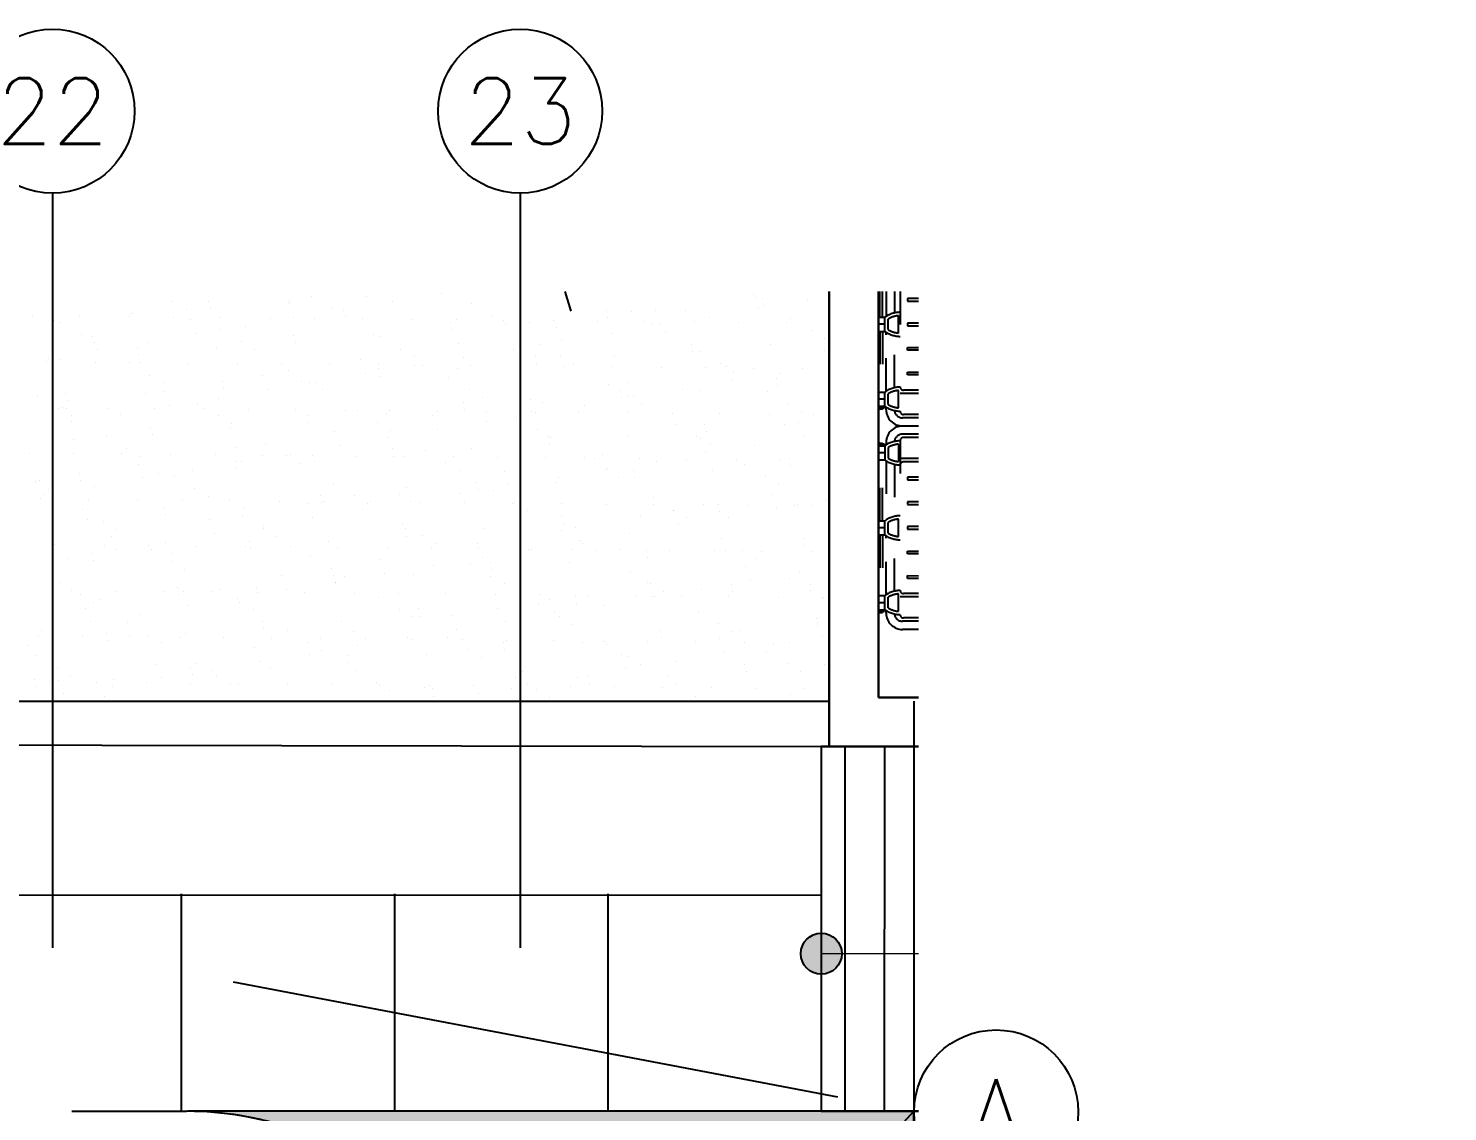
# Model space of a CAD drawing. Header units: millimetres. Extents: x -3 to 53, y -269 to 39.
# Drawn here: x 48.552 to 52.876, y 36.051 to 39.352 of the extents above; entities that cross this region are included whole.
import ezdxf
from ezdxf.enums import TextEntityAlignment as Align
from ezdxf.xclip import XClip

# ---------------------------------------------------------------- set-up
doc = ezdxf.new("R2010")
doc.units = ezdxf.units.MM
doc.header["$LTSCALE"] = 15
doc.header["$XCLIPFRAME"] = 2
for name, pattern in [('ACAD_ISO07W100', [3, 0, -3]), ('CENTER', [2, 1.25, -0.25, 0.25, -0.25]), ('HIDDEN2', [0.1875, 0.125, -0.0625]), ('PHANTOM', [63.5, 31.75, -6.35, 6.35, -6.35, 6.35, -6.35]), ('PHANTOM2', [1.25, 0.625, -0.125, 0.125, -0.125, 0.125, -0.125])]:
    doc.linetypes.add(name, pattern=pattern)
doc.layers.get('0').update_dxf_attribs({"color": 250})
doc.layers.add('A-02', color=250, linetype='Continuous', lineweight=5)
doc.layers.add('A-MUROS', color=252, linetype='Continuous', lineweight=30)
for name, color, linetype in [('A-Adoquines', 250, 'Continuous'), ('A-EJES', 251, 'PHANTOM'), ('A-HATCH', 250, 'Continuous'), ('A-MURO BAJO', 251, 'Continuous'), ('A-PROYECCIONES', 250, 'HIDDEN2'), ('DLP_VERDE', 250, 'Continuous')]:
    doc.layers.add(name, color=color, linetype=linetype)
doc.styles.add('R80', font='ARIALN.TTF', dxfattribs={"height": 2.03})
doc.styles.add('ROMANS', font='romans.shx', dxfattribs={"width": 0.8})

# ---------------------------------------------------------------- blocks, each defined once
blk = doc.blocks.new('A$C9f73720c')
at = {"layer": 'A-Adoquines'}
h = blk.add_hatch(color=256, dxfattribs=at)
h.dxf.hatch_style = 1
edge = h.paths.add_edge_path()
edge.add_arc((53.7536, 133.1449), 1, 126.1567, 162.826, ccw=False)
edge.add_line((53.1636, 133.9523), (53.6354, 135.4981))
edge.add_line((53.6354, 135.4981), (53.4441, 135.5565))
edge.add_line((53.4441, 135.5565), (52.7982, 133.4402))
h.paths.add_polyline_path([(63.4711, 131.2411), (63.6624, 131.1827), (64.0128, 132.3304), (63.8215, 132.3888)])
h.paths.add_polyline_path([(58.6232, 133.9754), (58.2728, 132.8276), (58.0815, 132.886), (58.4319, 134.0338)])
at = {"layer": 'A-HATCH'}
h = blk.add_hatch(dxfattribs=at)
h.set_pattern_fill('_USER', color=256, scale=0.12, angle=163, pattern_type=0)
h.set_pattern_definition([(163, (53.43466, 135.52538), (-0.035085, -0.114757), [])])
h.paths.add_polyline_path([(52.445, 136.0886), (52.2993, 135.6103), (53.3616, 135.286), (53.5077, 135.7642)])
at = {"layer": 'A-PROYECCIONES', "linetype": 'Continuous'}
h = blk.add_hatch(color=256, dxfattribs=at)
h.dxf.hatch_style = 1
edge = h.paths.add_edge_path()
edge.add_arc((52.9026, 135.4266), 0.0625, 0, 360)
at = {"linetype": 'ByBlock'}
for p, q in [((51.3949, 136.3701, 0), (51.333, 136.1673, 0)), ((51.4045, 136.3671, 0), (51.3397, 136.1548, 0)), ((51.4757, 136.3454, 0), (51.4131, 136.1402, 0)), ((51.4996, 136.3381, 0), (51.437, 136.133, 0)), ((51.4996, 136.3381, 0), (51.437, 136.133, 0)), ((51.5235, 136.3308, 0), (51.4608, 136.1257, 0)), ((50.885, 136.2936, 0), (51.3918, 136.1389, 0)), ((51.4509, 136.2982, 0), (51.4043, 136.1456, 0)), ((51.5177, 136.2778, 0), (51.4711, 136.1252, 0)), ((51.5947, 136.3091, 0), (51.5299, 136.0968, 0)), ((51.6043, 136.3061, 0), (51.5424, 136.1034, 0)), ((51.1023, 136.1716, 0), (50.9252, 136.2257, 0)), ((50.931, 136.2352, 0), (51.1028, 136.1828, 0)), ((50.9482, 136.256, 0), (51.1002, 136.2097, 0)), ((51.0999, 136.1639, 0), (50.9229, 136.218, 0)), ((51.1623, 136.2035, 0), (51.1116, 136.219, 0)), ((51.1433, 136.1765, 0), (51.1123, 136.186, 0)), ((51.3181, 136.1431, 0), (51.1666, 136.1894, 0)), ((51.9879, 136.189, 0), (51.926, 135.9863, 0)), ((51.9975, 136.1861, 0), (51.9326, 135.9738, 0)), ((51.0985, 136.1593, 0), (51.1042, 136.178, 0)), ((51.1398, 136.1467, 0), (51.0985, 136.1593, 0)), ((51.1455, 136.1654, 0), (51.1042, 136.178, 0)), ((51.1247, 136.1718, 0), (51.119, 136.153, 0)), ((51.1398, 136.1467, 0), (51.1455, 136.1654, 0)), ((51.1412, 136.1513, 0), (51.3179, 136.0974, 0)), ((51.1436, 136.159, 0), (51.3203, 136.1051, 0)), ((51.3208, 136.1162, 0), (51.1494, 136.1685, 0)), ((51.1567, 136.1663, 0), (51.1494, 136.1685, 0)), ((51.3803, 136.137, 0), (51.3296, 136.1525, 0)), ((52.0687, 136.1644, 0), (52.0061, 135.9592, 0)), ((52.0926, 136.1571, 0), (52.03, 135.9519, 0)), ((51.3165, 136.0927, 0), (51.3222, 136.1115, 0)), ((51.3635, 136.0989, 0), (51.3222, 136.1115, 0)), ((51.3613, 136.11, 0), (51.3302, 136.1195, 0)), ((51.3431, 136.1051, 0), (51.3374, 136.0864, 0)), ((51.3578, 136.0801, 0), (51.3635, 136.0989, 0)), ((51.3644, 136.0966, 0), (51.3593, 136.0797, 0)), ((51.3635, 136.0784, 0), (51.3687, 136.0953, 0)), ((51.3687, 136.0953, 0), (51.3644, 136.0966, 0)), ((51.3746, 136.0998, 0), (51.3673, 136.102, 0)), ((51.478, 136.1126, 0), (51.9848, 135.9579, 0)), ((51.4862, 136.1046, 0), (51.537, 136.0891, 0)), ((52.0439, 136.1172, 0), (51.9973, 135.9646, 0)), ((51.3578, 136.0801, 0), (51.3165, 136.0927, 0)), ((51.3607, 136.0843, 0), (51.3592, 136.0848, 0)), ((51.3593, 136.0797, 0), (51.3635, 136.0784, 0)), ((51.363, 136.092, 0), (51.3615, 136.0925, 0)), ((51.3673, 136.0823, 0), (51.3649, 136.083, 0)), ((51.3697, 136.09, 0), (51.3673, 136.0907, 0)), ((51.3673, 136.0823, 0), (51.3697, 136.09, 0)), ((51.4664, 136.0521, 0), (51.4688, 136.0597, 0)), ((51.4664, 136.0521, 0), (51.4688, 136.0513, 0)), ((51.4674, 136.0467, 0), (51.4726, 136.0636, 0)), ((51.4688, 136.0597, 0), (51.4712, 136.059, 0)), ((51.4701, 136.0706, 0), (51.4774, 136.0684, 0)), ((51.4768, 136.0623, 0), (51.4717, 136.0454, 0)), ((51.4726, 136.0636, 0), (51.4768, 136.0623, 0)), ((51.4732, 136.0449, 0), (51.4789, 136.0637, 0)), ((51.4754, 136.0577, 0), (51.4769, 136.0573, 0)), ((51.4789, 136.0637, 0), (51.5202, 136.0511, 0)), ((51.4869, 136.0717, 0), (51.518, 136.0622, 0)), ((51.4993, 136.0574, 0), (51.4935, 136.0387, 0)), ((51.5145, 136.0323, 0), (51.5202, 136.0511, 0)), ((51.524, 136.0542, 0), (51.6958, 136.0017, 0)), ((51.5412, 136.075, 0), (51.6932, 136.0286, 0)), ((51.4717, 136.0454, 0), (51.4674, 136.0467, 0)), ((51.4731, 136.05, 0), (51.4746, 136.0496, 0)), ((51.4732, 136.0449, 0), (51.5145, 136.0323, 0)), ((51.6929, 135.9829, 0), (51.5159, 136.037, 0)), ((51.6953, 135.9906, 0), (51.5182, 136.0446, 0)), ((51.7553, 136.0225, 0), (51.7046, 136.038, 0)), ((51.9111, 135.9621, 0), (51.7595, 136.0084, 0)), ((51.6915, 135.9783, 0), (51.6972, 135.997, 0)), ((51.7328, 135.9657, 0), (51.6915, 135.9783, 0)), ((51.7385, 135.9844, 0), (51.6972, 135.997, 0)), ((51.7363, 135.9955, 0), (51.7052, 136.005, 0)), ((51.7177, 135.9908, 0), (51.712, 135.972, 0)), ((51.7328, 135.9657, 0), (51.7385, 135.9844, 0)), ((51.7342, 135.9703, 0), (51.9109, 135.9164, 0)), ((51.7366, 135.978, 0), (51.9132, 135.9241, 0)), ((51.9138, 135.9352, 0), (51.7423, 135.9875, 0)), ((51.7496, 135.9853, 0), (51.7423, 135.9875, 0)), ((51.9733, 135.956, 0), (51.9225, 135.9714, 0)), ((51.9095, 135.9117, 0), (51.9152, 135.9305, 0)), ((51.9565, 135.9179, 0), (51.9152, 135.9305, 0)), ((51.9543, 135.929, 0), (51.9232, 135.9385, 0)), ((51.9361, 135.9241, 0), (51.9304, 135.9053, 0)), ((51.9508, 135.8991, 0), (51.9095, 135.9117, 0)), ((51.9508, 135.8991, 0), (51.9565, 135.9179, 0)), ((51.9537, 135.9033, 0), (51.9522, 135.9038, 0)), ((51.9574, 135.9156, 0), (51.9523, 135.8987, 0)), ((51.9523, 135.8987, 0), (51.9565, 135.8974, 0)), ((51.956, 135.911, 0), (51.9545, 135.9115, 0)), ((51.9565, 135.8974, 0), (51.9617, 135.9143, 0)), ((51.9617, 135.9143, 0), (51.9574, 135.9156, 0)), ((51.9603, 135.9013, 0), (51.9579, 135.902, 0)), ((51.9676, 135.9188, 0), (51.9603, 135.921, 0)), ((51.9627, 135.909, 0), (51.9603, 135.9097, 0)), ((51.9603, 135.9013, 0), (51.9627, 135.909, 0))]:
    blk.add_line(p, q, dxfattribs=at)
blk.add_line((50.807, 135.2692, 0), (49.907, 135.269, 0))
at = {"linetype": 'ByBlock', "elevation": 0}
for points in [[(51.2797, 136.922), (51.272, 136.9243), (51.1277, 136.4516), (51.0695, 136.261), (51.0772, 136.2586), (51.1354, 136.4493)], [(51.3515, 136.9001), (51.3437, 136.9025), (51.1994, 136.4297), (51.1412, 136.2391), (51.149, 136.2367), (51.2072, 136.4274)], [(51.4154, 136.8806), (51.4232, 136.8782), (51.2789, 136.4055), (51.2207, 136.2148), (51.2129, 136.2172), (51.2711, 136.4078)], [(51.4872, 136.8587), (51.4949, 136.8563), (51.3506, 136.3836), (51.2924, 136.1929), (51.2847, 136.1953), (51.3429, 136.3859)], [(51.801, 136.7629), (51.7932, 136.7652), (51.6489, 136.2925), (51.5907, 136.1018), (51.5985, 136.0995), (51.6567, 136.2902)], [(51.8727, 136.741), (51.865, 136.7433), (51.7207, 136.2706), (51.6624, 136.0799), (51.6702, 136.0776), (51.7284, 136.2683)], [(51.9444, 136.7191), (51.9367, 136.7214), (51.7924, 136.2487), (51.7342, 136.0581), (51.7419, 136.0557), (51.8001, 136.2464)], [(52.0084, 136.6995), (52.0162, 136.6972), (51.8719, 136.2245), (51.8137, 136.0338), (51.8059, 136.0362), (51.8641, 136.2268)], [(52.0802, 136.6776), (52.0879, 136.6753), (51.9436, 136.2026), (51.8854, 136.0119), (51.8776, 136.0143), (51.9359, 136.2049)]]:
    blk.add_lwpolyline(points, close=True, dxfattribs=at)
at = {"elevation": 0}
blk.add_lwpolyline([(52.299, 135.6104), (53.3617, 135.2863), (53.5076, 135.7645), (52.4449, 136.0886)], close=True, dxfattribs=at)
for points, elevation in [([(52.2489, 135.9213), (63.5824, 132.4618)], 0), ([(44.0889, 108.897), (52.2985, 135.6105), (52.7323, 135.4784), (44.5733, 108.7489)], -0.778), ([(53.4441, 135.5565), (52.7982, 133.4401)], 0), ([(52.5382, 134.858), (53.1719, 134.6646)], 0), ([(52.3486, 134.2363), (52.9822, 134.0429)], 0), ([(52.1589, 133.6146), (52.7925, 133.4212)], 0)]:
    blk.add_lwpolyline(points, dxfattribs=dict(elevation=elevation))
blk.add_lwpolyline([(53.6354, 135.4981), (53.1636, 133.9523, 0.161379), (52.7982, 133.4402)], format="xyb", dxfattribs=at)
at = {"linetype": 'ByBlock'}
for centre, radius, start, end in [((51.1807, 136.2039, 0), 0.0807, 163.3923, 198.7139), ((51.1807, 136.2039, 0), 0.0707, 167.6955, 194.6626), ((51.0966, 136.2296, 0), 0.0707, 311.3867, 338.3538), ((51.0966, 136.2296, 0), 0.0807, 307.3355, 342.657), ((51.3986, 136.1374, 0), 0.0807, 163.3923, 198.7139), ((51.3235, 136.1702, 0), 0.00999, 253.0247, 343.0247), ((51.3986, 136.1374, 0), 0.0707, 167.6955, 194.6626), ((51.3146, 136.1631, 0), 0.0807, 307.3355, 342.657), ((51.3892, 136.1475, 0), 0.025, 259.3925, 343.0247), ((51.3947, 136.1485, 0), 0.00999, 253.0247, 343.0247), ((51.3146, 136.1631, 0), 0.0707, 311.3867, 338.3538), ((51.3892, 136.1475, 0), 0.0499, 253.0247, 343.0247), ((51.4847, 136.1184, 0), 0.0499, 163.0247, 253.0247), ((51.4847, 136.1184, 0), 0.025, 163.0247, 246.6569), ((51.4807, 136.1222, 0), 0.00999, 163.0247, 253.0247), ((51.5553, 136.0896, 0), 0.0807, 163.3923, 198.7139), ((51.5553, 136.0896, 0), 0.0707, 167.6955, 194.6626), ((51.5519, 136.1005, 0), 0.00999, 163.0247, 253.0247), ((51.4712, 136.1152, 0), 0.0707, 311.3867, 338.3538), ((51.4712, 136.1152, 0), 0.0807, 307.3355, 342.657), ((51.7737, 136.0229, 0), 0.0807, 163.3923, 198.7139), ((51.7737, 136.0229, 0), 0.0707, 167.6955, 194.6626), ((51.6896, 136.0486, 0), 0.0707, 311.3867, 338.3538), ((51.6896, 136.0486, 0), 0.0807, 307.3355, 342.657), ((51.9916, 135.9564, 0), 0.0807, 163.3923, 198.7139), ((51.9165, 135.9892, 0), 0.00999, 253.0247, 343.0247), ((51.9916, 135.9564, 0), 0.0707, 167.6955, 194.6626), ((51.9877, 135.9675, 0), 0.00999, 253.0247, 343.0247), ((51.9075, 135.982, 0), 0.0707, 311.3867, 338.3538), ((51.9075, 135.982, 0), 0.0807, 307.3355, 342.657), ((51.9822, 135.9665, 0), 0.0499, 253.0247, 343.0247), ((51.9822, 135.9665, 0), 0.025, 259.3925, 343.0247)]:
    blk.add_arc(centre, radius, start, end, dxfattribs=at)
at = {"layer": 'A-02'}
blk.add_line((52.9021, 135.4263, 0), (53.0481, 135.9045, 0), dxfattribs=at)
at = {"layer": 'A-HATCH', "elevation": 0}
blk.add_lwpolyline([(52.445, 136.0886), (52.2993, 135.6103), (53.3616, 135.286), (53.5077, 135.7642)], close=True, dxfattribs=at)
at = {"layer": 'A-MURO BAJO', "ltscale": 0.5}
blk.add_line((50.8576, 131.3638, 0), (52.1735, 135.6743, 0), dxfattribs=at)
at = {"layer": 'A-MURO BAJO'}
blk.add_line((52.695, 133.1021, 0), (52.7971, 133.4368, 0), dxfattribs=at)
at = {"layer": 'A-MURO BAJO', "ltscale": 0.5}
blk.add_arc((41.5611, 129.6675, 0), 9.45, 10.34086, 45.78799, dxfattribs=at)
at = {"layer": 'A-MURO BAJO'}
blk.add_arc((53.7536, 133.1449, 0), 1, 73.0255, 163.0261, dxfattribs=at)
at = {"layer": 'A-MUROS'}
for p, q in [((54.33, 138.4578, 0), (53.4443, 135.5564, 0)), ((48.3712, 136.9918, 0), (52.2065, 135.8211)), ((48.184, 136.8921, 0), (52.3061, 135.6339, 0)), ((52.2065, 135.8211, 0), (52.3453, 136.2759, 0)), ((52.3061, 135.6339, 0), (52.445, 136.0886, 0)), ((53.4443, 135.5564, 0), (53.5877, 135.5126, 0))]:
    blk.add_line(p, q, dxfattribs=at)
at = {"layer": 'A-PROYECCIONES'}
for p, q in [((52.3815, 135.8808, 0), (53.5531, 135.5232, 0)), ((27.9525, 87.1063, 0), (53.4443, 135.5564, 0)), ((55.3712, 132.2852, 0), (53.4441, 135.5565, 0))]:
    blk.add_line(p, q, dxfattribs=at)
at = {"layer": 'A-PROYECCIONES', "linetype": 'Continuous'}
blk.add_circle((52.9026, 135.4266, 0), 0.0625, dxfattribs=at)
at = {"layer": 'A-PROYECCIONES', "linetype": 'CENTER', "ltscale": 0.5, "transparency": 33554623}
for radius, end in [(9.15, 75.73465), (7.8, 75.73466)]:
    blk.add_arc((41.5611, 129.6675), radius, 253.00687, end, dxfattribs=at)
at = {"layer": 'DLP_VERDE', "linetype": 'Continuous'}
for p, q in [((50.9878, 135.9669), (50.9878, 135.9669)), ((51.1117, 135.9841), (51.1117, 135.9841)), ((51.1476, 135.9738), (51.1476, 135.9738)), ((51.0773, 135.9526), (51.0773, 135.9526)), ((51.0236, 135.9034), (51.0236, 135.9034)), ((51.0327, 135.8858), (51.0327, 135.8858)), ((51.181, 135.8928), (51.181, 135.8928)), ((51.3245, 135.8846), (51.3245, 135.8846)), ((51.4708, 135.8852), (51.4708, 135.8852)), ((50.9403, 135.8399), (50.9403, 135.8399)), ((50.9624, 135.837), (50.9624, 135.837)), ((51.3047, 135.8515), (51.3047, 135.8515)), ((51.3785, 135.8346), (51.3785, 135.8346)), ((51.5872, 135.8437), (51.5872, 135.8437)), ((50.9211, 135.8146), (50.9211, 135.8146)), ((50.9338, 135.8211), (50.9338, 135.8211)), ((50.9655, 135.8166), (50.9655, 135.8166)), ((51.0814, 135.8213), (51.0814, 135.8213)), ((51.1743, 135.8257), (51.1743, 135.8257)), ((51.1854, 135.8076), (51.1854, 135.8076)), ((51.2074, 135.8047), (51.2074, 135.8047)), ((51.2703, 135.8199), (51.2703, 135.8199)), ((51.3341, 135.8327), (51.3341, 135.8327)), ((51.5875, 135.801), (51.5875, 135.801)), ((51.1356, 135.7487), (51.1356, 135.7487)), ((51.2166, 135.7707), (51.2166, 135.7707)), ((51.2839, 135.7557), (51.2839, 135.7557)), ((51.3264, 135.7891), (51.3264, 135.7891)), ((51.4304, 135.7754), (51.4304, 135.7754)), ((51.4524, 135.7725), (51.4524, 135.7725)), ((51.5714, 135.7568), (51.5714, 135.7568)), ((51.5736, 135.7481), (51.5736, 135.7481)), ((51.7219, 135.7552), (51.7219, 135.7552)), ((51.8686, 135.7491), (51.8686, 135.7491)), ((50.9893, 135.748), (50.9893, 135.748)), ((51.4273, 135.7475), (51.4273, 135.7475)), ((51.4977, 135.7188), (51.4977, 135.7188)), ((51.6754, 135.7431), (51.6754, 135.7431)), ((51.6974, 135.7402), (51.6974, 135.7402)), ((51.8164, 135.7245), (51.8164, 135.7245)), ((51.8342, 135.7176), (51.8342, 135.7176)), ((51.8654, 135.7469), (51.8654, 135.7469)), ((51.9204, 135.7109), (51.9204, 135.7109)), ((51.9336, 135.7095), (51.9336, 135.7095)), ((51.9425, 135.708), (51.9425, 135.708)), ((51.978, 135.7115), (51.978, 135.7115)), ((50.9478, 135.6665), (50.9478, 135.6665)), ((51.1076, 135.6735), (51.1076, 135.6735)), ((51.1268, 135.6884), (51.1268, 135.6884)), ((51.152, 135.6754), (51.152, 135.6754)), ((51.3608, 135.6845), (51.3608, 135.6845)), ((51.4633, 135.6872), (51.4633, 135.6872)), ((51.5206, 135.6915), (51.5206, 135.6915)), ((51.565, 135.6934), (51.565, 135.6934)), ((51.7737, 135.7025), (51.7737, 135.7025)), ((51.7805, 135.6683), (51.7805, 135.6683)), ((52.0615, 135.6923), (52.0615, 135.6923)), ((50.9487, 135.6191), (50.9487, 135.6191)), ((51.0924, 135.6569), (51.0924, 135.6569)), ((51.3867, 135.6186), (51.3867, 135.6186)), ((51.4095, 135.638), (51.4095, 135.638)), ((50.9072, 135.6041), (50.9072, 135.6041)), ((51.0112, 135.5904), (51.0112, 135.5904)), ((51.0332, 135.5875), (51.0332, 135.5875)), ((51.0386, 135.6076), (51.0386, 135.6076)), ((51.0921, 135.6109), (51.0921, 135.6109)), ((51.2384, 135.6115), (51.2384, 135.6115)), ((51.5302, 135.6103), (51.5302, 135.6103)), ((51.6764, 135.611), (51.6764, 135.611)), ((51.6907, 135.5861), (51.6907, 135.5861)), ((51.8247, 135.618), (51.8247, 135.618)), ((51.9682, 135.6098), (51.9682, 135.6098)), ((52.0272, 135.5849), (52.0272, 135.5849)), ((52.0616, 135.6164), (52.0616, 135.6164)), ((52.1145, 135.6105), (52.1145, 135.6105)), ((51.1522, 135.5719), (51.1522, 135.5719)), ((51.2562, 135.5582), (51.2562, 135.5582)), ((51.2783, 135.5553), (51.2783, 135.5553)), ((51.2941, 135.5323), (51.2941, 135.5323)), ((51.3197, 135.5557), (51.3197, 135.5557)), ((51.3385, 135.5342), (51.3385, 135.5342)), ((51.3972, 135.5396), (51.3972, 135.5396)), ((51.5473, 135.5433), (51.5473, 135.5433)), ((51.6563, 135.5545), (51.6563, 135.5545)), ((51.7071, 135.5503), (51.7071, 135.5503)), ((51.7515, 135.5523), (51.7515, 135.5523)), ((51.9602, 135.5614), (51.9602, 135.5614)), ((51.9734, 135.5356), (51.9734, 135.5356)), ((52.1201, 135.5684), (52.1201, 135.5684)), ((50.8811, 135.5143), (50.8811, 135.5143)), ((50.9144, 135.4938), (50.9144, 135.4938)), ((50.9256, 135.5162), (50.9256, 135.5162)), ((50.9488, 135.5253), (50.9488, 135.5253)), ((51.1343, 135.5253), (51.1343, 135.5253)), ((51.2853, 135.5242), (51.2853, 135.5242)), ((51.5013, 135.5259), (51.5013, 135.5259)), ((51.5233, 135.523), (51.5233, 135.523)), ((51.6025, 135.5053), (51.6025, 135.5053)), ((51.6423, 135.5073), (51.6423, 135.5073)), ((51.7463, 135.4937), (51.7463, 135.4937)), ((51.7683, 135.4908), (51.7683, 135.4908)), ((50.9032, 135.475), (50.9032, 135.475)), ((51.0515, 135.482), (51.0515, 135.482)), ((51.195, 135.4738), (51.195, 135.4738)), ((51.2316, 135.4749), (51.2316, 135.4749)), ((51.3413, 135.4744), (51.3413, 135.4744)), ((51.4895, 135.4815), (51.4895, 135.4815)), ((51.633, 135.4732), (51.633, 135.4732)), ((51.7793, 135.4739), (51.7793, 135.4739)), ((51.8836, 135.4534), (51.8836, 135.4534)), ((51.8873, 135.4751), (51.8873, 135.4751)), ((51.9276, 135.4809), (51.9276, 135.4809)), ((51.9913, 135.4614), (51.9913, 135.4614)), ((52.0133, 135.4585), (52.0133, 135.4585)), ((52.071, 135.4727), (52.071, 135.4727)), ((50.8607, 135.4445), (50.8607, 135.4445)), ((51.5127, 135.423), (51.5127, 135.423)), ((51.7338, 135.4022), (51.7338, 135.4022)), ((51.8492, 135.4218), (51.8492, 135.4218)), ((51.8936, 135.4091), (51.8936, 135.4091)), ((51.938, 135.4111), (51.938, 135.4111)), ((50.837, 135.3732), (50.837, 135.3732)), ((50.8591, 135.3703), (50.8591, 135.3703)), ((50.9078, 135.3661), (50.9078, 135.3661)), ((51.0676, 135.3731), (51.0676, 135.3731)), ((51.1074, 135.3611), (51.1074, 135.3611)), ((51.1121, 135.375), (51.1121, 135.375)), ((51.1418, 135.3926), (51.1418, 135.3926)), ((51.3208, 135.3841), (51.3208, 135.3841)), ((51.4783, 135.3915), (51.4783, 135.3915)), ((51.4806, 135.3911), (51.4806, 135.3911)), ((51.525, 135.3931), (51.525, 135.3931)), ((51.7955, 135.3726), (51.7955, 135.3726)), ((50.8598, 135.3372), (50.8598, 135.3372)), ((50.9781, 135.3547), (50.9781, 135.3547)), ((51.0061, 135.3379), (51.0061, 135.3379)), ((51.0821, 135.341), (51.0821, 135.341)), ((51.1041, 135.3381), (51.1041, 135.3381)), ((51.1543, 135.3449), (51.1543, 135.3449)), ((51.2231, 135.3224), (51.2231, 135.3224)), ((51.2978, 135.3367), (51.2978, 135.3367)), ((51.4246, 135.3422), (51.4246, 135.3422)), ((51.4441, 135.3373), (51.4441, 135.3373)), ((51.5924, 135.3444), (51.5924, 135.3444)), ((51.7358, 135.3361), (51.7358, 135.3361)), ((51.8821, 135.3368), (51.8821, 135.3368)), ((52.0304, 135.3438), (52.0304, 135.3438)), ((51.0536, 135.3119), (51.0536, 135.3119)), ((51.3271, 135.3087), (51.3271, 135.3087)), ((51.3491, 135.3058), (51.3491, 135.3058)), ((51.4681, 135.2901), (51.4681, 135.2901)), ((51.5721, 135.2765), (51.5721, 135.2765)), ((51.5942, 135.2736), (51.5942, 135.2736)), ((51.7057, 135.2903), (51.7057, 135.2903)), ((52.0422, 135.2891), (52.0422, 135.2891)), ((50.9638, 135.2296), (50.9638, 135.2296)), ((51.2541, 135.2319), (51.2541, 135.2319)), ((51.2986, 135.2339), (51.2986, 135.2339)), ((51.3348, 135.2599), (51.3348, 135.2599)), ((51.5073, 135.243), (51.5073, 135.243)), ((51.6671, 135.2499), (51.6671, 135.2499)), ((51.6713, 135.2588), (51.6713, 135.2588)), ((51.7115, 135.2519), (51.7115, 135.2519)), ((51.7131, 135.2579), (51.7131, 135.2579)), ((51.8171, 135.2442), (51.8171, 135.2442)), ((51.8392, 135.2413), (51.8392, 135.2413)), ((51.9203, 135.261), (51.9203, 135.261)), ((51.9885, 135.2399), (51.9885, 135.2399)), ((50.8191, 135.2083), (50.8191, 135.2083)), ((50.8412, 135.2139), (50.8412, 135.2139)), ((50.8856, 135.2158), (50.8856, 135.2158)), ((50.9294, 135.198), (50.9294, 135.198)), ((50.9626, 135.2001), (50.9626, 135.2001)), ((51.0943, 135.2249), (51.0943, 135.2249)), ((51.1089, 135.2008), (51.1089, 135.2008)), ((51.2572, 135.2078), (51.2572, 135.2078)), ((51.3004, 135.2284), (51.3004, 135.2284)), ((51.4006, 135.1996), (51.4006, 135.1996)), ((51.5469, 135.2002), (51.5469, 135.2002)), ((51.6175, 135.2095), (51.6175, 135.2095)), ((51.6952, 135.2073), (51.6952, 135.2073)), ((51.8387, 135.199), (51.8387, 135.199)), ((51.9582, 135.2256), (51.9582, 135.2256)), ((51.985, 135.1997), (51.985, 135.1997)), ((50.8757, 135.1488), (50.8757, 135.1488)), ((51.2466, 135.1792), (51.2466, 135.1792)), ((51.8987, 135.1576), (51.8987, 135.1576)), ((50.8039, 135.1375), (50.8039, 135.1375)), ((50.9079, 135.1238), (50.9079, 135.1238)), ((50.9299, 135.1209), (50.9299, 135.1209)), ((51.0489, 135.1052), (51.0489, 135.1052)), ((51.5277, 135.1272), (51.5277, 135.1272)), ((51.6938, 135.1018), (51.6938, 135.1018)), ((51.8536, 135.1088), (51.8536, 135.1088)), ((51.8643, 135.1261), (51.8643, 135.1261)), ((51.898, 135.1107), (51.898, 135.1107)), ((50.7737, 135.0642), (50.7737, 135.0642)), ((50.7859, 135.0665), (50.7859, 135.0665)), ((50.8678, 135.0657), (50.8678, 135.0657)), ((50.922, 135.0712), (50.922, 135.0712)), ((51.0277, 135.0727), (51.0277, 135.0727)), ((51.0655, 135.063), (51.0655, 135.063)), ((51.0721, 135.0746), (51.0721, 135.0746)), ((51.1224, 135.0653), (51.1224, 135.0653)), ((51.1529, 135.0915), (51.1529, 135.0915)), ((51.1568, 135.0969), (51.1568, 135.0969)), ((51.175, 135.0886), (51.175, 135.0886)), ((51.2117, 135.0637), (51.2117, 135.0637)), ((51.2808, 135.0838), (51.2808, 135.0838)), ((51.294, 135.0729), (51.294, 135.0729)), ((51.36, 135.0707), (51.36, 135.0707)), ((51.398, 135.0593), (51.398, 135.0593)), ((51.42, 135.0564), (51.42, 135.0564)), ((51.4406, 135.0907), (51.4406, 135.0907)), ((51.4851, 135.0927), (51.4851, 135.0927)), ((51.4933, 135.0957), (51.4933, 135.0957)), ((51.5035, 135.0625), (51.5035, 135.0625)), ((51.6498, 135.0631), (51.6498, 135.0631)), ((51.798, 135.0702), (51.798, 135.0702)), ((51.8105, 135.0768), (51.8105, 135.0768)), ((51.9415, 135.0619), (51.9415, 135.0619)), ((50.7515, 135.035), (50.7515, 135.035)), ((51.0687, 135.0161), (51.0687, 135.0161)), ((51.4396, 135.0465), (51.4396, 135.0465)), ((51.539, 135.0407), (51.539, 135.0407)), ((51.643, 135.027), (51.643, 135.027)), ((51.665, 135.0241), (51.665, 135.0241)), ((50.6977, 134.9857), (50.6977, 134.9857)), ((51.7207, 134.9945), (51.7207, 134.9945)), ((51.784, 135.0084), (51.784, 135.0084)), ((51.888, 134.9947), (51.888, 134.9947)), ((51.9101, 134.9918), (51.9101, 134.9918)), ((50.7303, 134.9264), (50.7303, 134.9264)), ((50.8765, 134.9271), (50.8765, 134.9271)), ((50.9789, 134.9338), (50.9789, 134.9338)), ((51.0248, 134.9341), (51.0248, 134.9341)), ((51.2142, 134.9315), (51.2142, 134.9315)), ((51.2586, 134.9335), (51.2586, 134.9335)), ((51.3146, 134.9266), (51.3146, 134.9266)), ((51.3154, 134.9326), (51.3154, 134.9326)), ((51.3498, 134.9642), (51.3498, 134.9642)), ((51.4629, 134.9336), (51.4629, 134.9336)), ((51.4673, 134.9426), (51.4673, 134.9426)), ((51.6271, 134.9496), (51.6271, 134.9496)), ((51.6716, 134.9515), (51.6716, 134.9515)), ((51.6863, 134.963), (51.6863, 134.963)), ((51.8803, 134.9606), (51.8803, 134.9606)), ((51.9009, 134.9331), (51.9009, 134.9331)), ((50.6413, 134.9065), (50.6413, 134.9065)), ((50.7337, 134.9066), (50.7337, 134.9066)), ((50.7558, 134.9037), (50.7558, 134.9037)), ((50.8012, 134.9135), (50.8012, 134.9135)), ((50.8456, 134.9154), (50.8456, 134.9154)), ((50.8748, 134.888), (50.8748, 134.888)), ((50.9445, 134.9023), (50.9445, 134.9023)), ((51.0543, 134.9246), (51.0543, 134.9246)), ((51.1683, 134.9259), (51.1683, 134.9259)), ((51.2616, 134.8834), (51.2616, 134.8834)), ((51.6063, 134.9254), (51.6063, 134.9254)), ((51.6326, 134.9138), (51.6326, 134.9138)), ((51.7526, 134.926), (51.7526, 134.926)), ((50.8907, 134.853), (50.8907, 134.853)), ((50.9788, 134.8743), (50.9788, 134.8743)), ((51.0008, 134.8714), (51.0008, 134.8714)), ((51.1198, 134.8557), (51.1198, 134.8557)), ((51.2238, 134.8421), (51.2238, 134.8421)), ((51.9137, 134.8618), (51.9137, 134.8618)), ((50.6896, 134.7975), (50.6896, 134.7975)), ((51.1277, 134.797), (51.1277, 134.797)), ((51.1718, 134.8011), (51.1718, 134.8011)), ((51.2458, 134.8392), (51.2458, 134.8392)), ((51.3648, 134.8235), (51.3648, 134.8235)), ((51.4688, 134.8098), (51.4688, 134.8098)), ((51.4909, 134.8069), (51.4909, 134.8069)), ((51.5084, 134.7999), (51.5084, 134.7999)), ((51.5428, 134.8315), (51.5428, 134.8315)), ((51.6538, 134.8014), (51.6538, 134.8014)), ((51.8136, 134.8084), (51.8136, 134.8084)), ((51.8581, 134.8103), (51.8581, 134.8103)), ((51.8793, 134.8303), (51.8793, 134.8303)), ((50.6191, 134.7562), (50.6191, 134.7562)), ((50.8009, 134.7707), (50.8009, 134.7707)), ((50.8278, 134.7653), (50.8278, 134.7653)), ((50.8331, 134.7893), (50.8331, 134.7893)), ((50.9794, 134.79), (50.9794, 134.79)), ((50.9877, 134.7723), (50.9877, 134.7723)), ((51.0321, 134.7743), (51.0321, 134.7743)), ((51.1374, 134.7696), (51.1374, 134.7696)), ((51.2408, 134.7834), (51.2408, 134.7834)), ((51.2711, 134.7888), (51.2711, 134.7888)), ((51.4007, 134.7904), (51.4007, 134.7904)), ((51.4174, 134.7894), (51.4174, 134.7894)), ((51.4451, 134.7923), (51.4451, 134.7923)), ((51.5657, 134.7965), (51.5657, 134.7965)), ((51.6099, 134.7912), (51.6099, 134.7912)), ((51.7092, 134.7882), (51.7092, 134.7882)), ((51.7139, 134.7775), (51.7139, 134.7775)), ((51.7359, 134.7746), (51.7359, 134.7746)), ((51.8255, 134.7811), (51.8255, 134.7811)), ((51.8549, 134.759), (51.8549, 134.759)), ((51.8554, 134.7889), (51.8554, 134.7889)), ((50.7665, 134.7392), (50.7665, 134.7392)), ((51.0837, 134.7203), (51.0837, 134.7203)), ((51.4546, 134.7507), (51.4546, 134.7507)), ((50.5816, 134.6865), (50.5816, 134.6865)), ((50.7006, 134.6708), (50.7006, 134.6708)), ((50.7128, 134.69), (50.7128, 134.69)), ((51.3648, 134.6684), (51.3648, 134.6684)), ((51.7013, 134.6673), (51.7013, 134.6673)), ((51.7357, 134.6988), (51.7357, 134.6988)), ((50.6442, 134.6534), (50.6442, 134.6534)), ((50.7925, 134.6604), (50.7925, 134.6604)), ((50.8046, 134.6571), (50.8046, 134.6571)), ((50.8266, 134.6542), (50.8266, 134.6542)), ((50.9359, 134.6522), (50.9359, 134.6522)), ((50.9456, 134.6386), (50.9456, 134.6386)), ((50.9939, 134.6381), (50.9939, 134.6381)), ((51.0143, 134.6242), (51.0143, 134.6242)), ((51.0496, 134.6249), (51.0496, 134.6249)), ((51.0822, 134.6529), (51.0822, 134.6529)), ((51.1742, 134.6312), (51.1742, 134.6312)), ((51.2186, 134.6331), (51.2186, 134.6331)), ((51.2305, 134.6599), (51.2305, 134.6599)), ((51.3304, 134.6369), (51.3304, 134.6369)), ((51.374, 134.6517), (51.374, 134.6517)), ((51.4273, 134.6422), (51.4273, 134.6422)), ((51.5202, 134.6523), (51.5202, 134.6523)), ((51.5872, 134.6492), (51.5872, 134.6492)), ((51.6316, 134.6511), (51.6316, 134.6511)), ((51.6685, 134.6594), (51.6685, 134.6594)), ((51.812, 134.6511), (51.812, 134.6511)), ((51.8403, 134.6602), (51.8403, 134.6602)), ((50.6013, 134.6061), (50.6013, 134.6061)), ((50.623, 134.6077), (50.623, 134.6077)), ((50.7612, 134.6131), (50.7612, 134.6131)), ((50.8056, 134.6151), (50.8056, 134.6151)), ((50.9595, 134.6065), (50.9595, 134.6065)), ((51.0717, 134.622), (51.0717, 134.622)), ((51.1907, 134.6063), (51.1907, 134.6063)), ((51.2767, 134.5876), (51.2767, 134.5876)), ((51.2947, 134.5926), (51.2947, 134.5926)), ((51.3167, 134.5897), (51.3167, 134.5897)), ((51.6476, 134.618), (51.6476, 134.618)), ((50.5885, 134.5762), (50.5885, 134.5762)), ((50.9057, 134.5573), (50.9057, 134.5573)), ((51.4357, 134.574), (51.4357, 134.574)), ((51.5397, 134.5603), (51.5397, 134.5603)), ((51.5617, 134.5574), (51.5617, 134.5574)), ((51.6807, 134.5418), (51.6807, 134.5418)), ((50.5348, 134.5269), (50.5348, 134.5269)), ((50.6007, 134.5156), (50.6007, 134.5156)), ((50.747, 134.5163), (50.747, 134.5163)), ((50.8953, 134.5233), (50.8953, 134.5233)), ((51.0388, 134.5151), (51.0388, 134.5151)), ((51.185, 134.5158), (51.185, 134.5158)), ((51.1869, 134.5054), (51.1869, 134.5054)), ((51.3333, 134.5228), (51.3333, 134.5228)), ((51.4768, 134.5146), (51.4768, 134.5146)), ((51.5234, 134.5042), (51.5234, 134.5042)), ((51.5578, 134.5357), (51.5578, 134.5357)), ((51.6138, 134.501), (51.6138, 134.501)), ((51.6231, 134.5152), (51.6231, 134.5152)), ((51.7714, 134.5223), (51.7714, 134.5223)), ((51.7737, 134.508), (51.7737, 134.508)), ((51.7847, 134.5281), (51.7847, 134.5281)), ((51.8068, 134.5252), (51.8068, 134.5252)), ((50.5264, 134.4536), (50.5264, 134.4536)), ((50.5347, 134.4539), (50.5347, 134.4539)), ((50.5791, 134.4559), (50.5791, 134.4559)), ((50.7878, 134.465), (50.7878, 134.465)), ((50.8159, 134.475), (50.8159, 134.475)), ((50.9477, 134.4719), (50.9477, 134.4719)), ((50.9921, 134.4739), (50.9921, 134.4739)), ((51.1525, 134.4738), (51.1525, 134.4738)), ((51.2008, 134.483), (51.2008, 134.483)), ((51.3607, 134.49), (51.3607, 134.49)), ((51.4051, 134.4919), (51.4051, 134.4919)), ((51.4696, 134.4549), (51.4696, 134.4549)), ((50.6305, 134.4399), (50.6305, 134.4399)), ((50.6525, 134.437), (50.6525, 134.437)), ((50.7715, 134.4214), (50.7715, 134.4214)), ((50.7815, 134.4435), (50.7815, 134.4435)), ((50.8755, 134.4077), (50.8755, 134.4077)), ((51.0987, 134.4246), (51.0987, 134.4246)), ((50.5601, 134.3867), (50.5601, 134.3867)), ((50.7036, 134.3785), (50.7036, 134.3785)), ((50.7278, 134.3942), (50.7278, 134.3942)), ((50.8499, 134.3792), (50.8499, 134.3792)), ((50.8975, 134.4048), (50.8975, 134.4048)), ((50.9981, 134.3862), (50.9981, 134.3862)), ((51.0165, 134.3891), (51.0165, 134.3891)), ((51.1205, 134.3754), (51.1205, 134.3754)), ((51.1416, 134.378), (51.1416, 134.378)), ((51.1425, 134.3725), (51.1425, 134.3725)), ((51.2879, 134.3787), (51.2879, 134.3787)), ((51.3798, 134.3727), (51.3798, 134.3727)), ((51.4362, 134.3857), (51.4362, 134.3857)), ((51.5796, 134.3775), (51.5796, 134.3775)), ((51.7164, 134.3715), (51.7164, 134.3715)), ((51.7259, 134.3781), (51.7259, 134.3781)), ((51.7508, 134.403), (51.7508, 134.403)), ((50.9743, 134.3238), (50.9743, 134.3238)), ((51.0089, 134.3423), (51.0089, 134.3423)), ((51.1342, 134.3308), (51.1342, 134.3308)), ((51.1786, 134.3327), (51.1786, 134.3327)), ((51.2615, 134.3568), (51.2615, 134.3568)), ((51.3454, 134.3411), (51.3454, 134.3411)), ((51.3655, 134.3431), (51.3655, 134.3431)), ((51.3873, 134.3418), (51.3873, 134.3418)), ((51.3876, 134.3402), (51.3876, 134.3402)), ((51.5066, 134.3246), (51.5066, 134.3246)), ((51.5472, 134.3488), (51.5472, 134.3488)), ((51.5916, 134.3507), (51.5916, 134.3507)), ((51.6626, 134.3222), (51.6626, 134.3222)), ((50.5613, 134.3058), (50.5613, 134.3058)), ((50.6036, 134.2804), (50.6036, 134.2804)), ((50.638, 134.3119), (50.638, 134.3119)), ((50.7212, 134.3127), (50.7212, 134.3127)), ((50.7656, 134.3147), (50.7656, 134.3147)), ((50.9745, 134.3108), (50.9745, 134.3108)), ((51.2917, 134.2919), (51.2917, 134.2919)), ((51.6106, 134.3109), (51.6106, 134.3109)), ((51.6326, 134.308), (51.6326, 134.308)), ((50.5147, 134.2426), (50.5147, 134.2426)), ((50.6629, 134.2496), (50.6629, 134.2496)), ((50.8064, 134.2414), (50.8064, 134.2414)), ((50.9208, 134.2615), (50.9208, 134.2615)), ((50.9527, 134.2421), (50.9527, 134.2421)), ((51.101, 134.2491), (51.101, 134.2491)), ((51.2444, 134.2409), (51.2444, 134.2409)), ((51.3907, 134.2416), (51.3907, 134.2416)), ((51.539, 134.2486), (51.539, 134.2486)), ((51.5728, 134.24), (51.5728, 134.24)), ((51.6825, 134.2404), (51.6825, 134.2404)), ((50.4563, 134.2227), (50.4563, 134.2227)), ((50.4783, 134.2198), (50.4783, 134.2198)), ((50.5498, 134.2311), (50.5498, 134.2311)), ((50.5973, 134.2042), (50.5973, 134.2042)), ((51.2019, 134.2096), (51.2019, 134.2096)), ((51.3651, 134.1915), (51.3651, 134.1915)), ((51.5384, 134.2084), (51.5384, 134.2084)), ((51.5738, 134.2007), (51.5738, 134.2007)), ((50.46, 134.1489), (50.46, 134.1489)), ((50.4947, 134.1535), (50.4947, 134.1535)), ((50.5391, 134.1555), (50.5391, 134.1555)), ((50.7013, 134.1905), (50.7013, 134.1905)), ((50.7234, 134.1876), (50.7234, 134.1876)), ((50.7478, 134.1646), (50.7478, 134.1646)), ((50.831, 134.1792), (50.831, 134.1792)), ((50.8423, 134.1719), (50.8423, 134.1719)), ((50.9077, 134.1716), (50.9077, 134.1716)), ((50.9463, 134.1582), (50.9463, 134.1582)), ((50.9521, 134.1735), (50.9521, 134.1735)), ((50.9684, 134.1553), (50.9684, 134.1553)), ((51.1608, 134.1826), (51.1608, 134.1826)), ((51.1675, 134.1781), (51.1675, 134.1781)), ((51.3207, 134.1896), (51.3207, 134.1896)), ((51.4847, 134.1592), (51.4847, 134.1592)), ((50.4256, 134.1173), (50.4256, 134.1173)), ((50.4712, 134.1048), (50.4712, 134.1048)), ((50.6175, 134.1055), (50.6175, 134.1055)), ((50.7658, 134.1125), (50.7658, 134.1125)), ((50.7965, 134.1477), (50.7965, 134.1477)), ((51.0555, 134.105), (51.0555, 134.105)), ((51.0874, 134.1396), (51.0874, 134.1396)), ((51.1137, 134.1288), (51.1137, 134.1288)), ((51.1914, 134.1259), (51.1914, 134.1259)), ((51.2038, 134.112), (51.2038, 134.112)), ((51.2134, 134.123), (51.2134, 134.123)), ((51.3324, 134.1074), (51.3324, 134.1074)), ((51.6418, 134.1115), (51.6418, 134.1115)), ((50.7428, 134.0984), (50.7428, 134.0984)), ((50.9092, 134.1043), (50.9092, 134.1043)), ((51.3473, 134.1038), (51.3473, 134.1038)), ((51.3949, 134.0769), (51.3949, 134.0769)), ((51.4364, 134.0937), (51.4364, 134.0937)), ((51.4584, 134.0908), (51.4584, 134.0908)), ((51.4936, 134.1045), (51.4936, 134.1045)), ((51.5774, 134.0751), (51.5774, 134.0751)), ((50.9343, 134.0234), (50.9343, 134.0234)), ((51.0239, 134.0465), (51.0239, 134.0465)), ((51.0942, 134.0304), (51.0942, 134.0304)), ((51.1386, 134.0323), (51.1386, 134.0323)), ((51.3473, 134.0414), (51.3473, 134.0414)), ((51.3605, 134.0454), (51.3605, 134.0454)), ((51.5072, 134.0484), (51.5072, 134.0484)), ((51.5516, 134.0504), (51.5516, 134.0504)), ((50.4232, 133.987), (50.4232, 133.987)), ((50.4306, 133.976), (50.4306, 133.976)), ((50.5213, 134.0054), (50.5213, 134.0054)), ((50.6186, 133.9846), (50.6186, 133.9846)), ((50.653, 134.0162), (50.653, 134.0162)), ((50.6812, 134.0124), (50.6812, 134.0124)), ((50.7256, 134.0143), (50.7256, 134.0143)), ((50.8686, 133.9754), (50.8686, 133.9754)), ((50.9895, 134.015), (50.9895, 134.015)), ((51.3067, 133.9961), (51.3067, 133.9961)), ((50.5272, 133.9733), (50.5272, 133.9733)), ((50.5492, 133.9704), (50.5492, 133.9704)), ((50.5649, 133.9354), (50.5649, 133.9354)), ((50.5741, 133.9677), (50.5741, 133.9677)), ((50.6682, 133.9547), (50.6682, 133.9547)), ((50.7203, 133.9684), (50.7203, 133.9684)), ((50.7722, 133.941), (50.7722, 133.941)), ((50.7942, 133.9381), (50.7942, 133.9381)), ((50.9358, 133.9658), (50.9358, 133.9658)), ((51.0121, 133.9672), (51.0121, 133.9672)), ((51.1584, 133.9679), (51.1584, 133.9679)), ((51.3066, 133.9749), (51.3066, 133.9749)), ((51.4501, 133.9667), (51.4501, 133.9667)), ((51.5878, 133.9442), (51.5878, 133.9442)), ((51.5964, 133.9673), (51.5964, 133.9673)), ((50.9132, 133.9224), (50.9132, 133.9224)), ((51.0172, 133.9087), (51.0172, 133.9087)), ((51.0392, 133.9058), (51.0392, 133.9058)), ((51.1582, 133.8902), (51.1582, 133.8902)), ((51.2169, 133.9138), (51.2169, 133.9138)), ((51.2807, 133.8892), (51.2807, 133.8892)), ((51.3251, 133.8912), (51.3251, 133.8912)), ((51.5338, 133.9003), (51.5338, 133.9003)), ((51.5534, 133.9127), (51.5534, 133.9127)), ((50.4547, 133.8532), (50.4547, 133.8532)), ((50.4751, 133.8531), (50.4751, 133.8531)), ((50.4991, 133.8551), (50.4991, 133.8551)), ((50.7078, 133.8642), (50.7078, 133.8642)), ((50.8116, 133.8519), (50.8116, 133.8519)), ((50.846, 133.8835), (50.846, 133.8835)), ((50.8677, 133.8712), (50.8677, 133.8712)), ((50.9121, 133.8731), (50.9121, 133.8731)), ((51.1208, 133.8822), (51.1208, 133.8822)), ((51.1825, 133.8823), (51.1825, 133.8823)), ((51.2622, 133.8765), (51.2622, 133.8765)), ((51.2843, 133.8736), (51.2843, 133.8736)), ((51.4033, 133.8579), (51.4033, 133.8579)), ((51.4997, 133.8634), (51.4997, 133.8634)), ((50.3851, 133.8318), (50.3851, 133.8318)), ((50.4406, 133.8216), (50.4406, 133.8216)), ((50.5334, 133.8389), (50.5334, 133.8389)), ((50.6769, 133.8306), (50.6769, 133.8306)), ((50.7578, 133.8027), (50.7578, 133.8027)), ((50.8232, 133.8313), (50.8232, 133.8313)), ((50.9715, 133.8383), (50.9715, 133.8383)), ((51.1149, 133.8301), (51.1149, 133.8301)), ((51.1288, 133.8331), (51.1288, 133.8331)), ((51.2612, 133.8308), (51.2612, 133.8308)), ((51.4095, 133.8378), (51.4095, 133.8378)), ((51.5073, 133.8442), (51.5073, 133.8442)), ((51.5293, 133.8413), (51.5293, 133.8413)), ((51.553, 133.8296), (51.553, 133.8296)), ((50.3869, 133.7723), (50.3869, 133.7723)), ((51.4099, 133.7811), (51.4099, 133.7811)), ((50.353, 133.7561), (50.353, 133.7561)), ((50.375, 133.7532), (50.375, 133.7532)), ((50.494, 133.7375), (50.494, 133.7375)), ((50.598, 133.7238), (50.598, 133.7238)), ((50.6201, 133.7209), (50.6201, 133.7209)), ((50.668, 133.7204), (50.668, 133.7204)), ((50.8943, 133.723), (50.8943, 133.723)), ((51.0045, 133.7192), (51.0045, 133.7192)), ((51.039, 133.7508), (51.039, 133.7508)), ((51.0542, 133.73), (51.0542, 133.73)), ((51.0986, 133.732), (51.0986, 133.732)), ((51.3073, 133.7411), (51.3073, 133.7411)), ((51.3755, 133.7496), (51.3755, 133.7496)), ((51.4672, 133.7481), (51.4672, 133.7481)), ((51.5116, 133.75), (51.5116, 133.75)), ((50.3417, 133.6941), (50.3417, 133.6941)), ((50.4813, 133.705), (50.4813, 133.705)), ((50.488, 133.6947), (50.488, 133.6947)), ((50.6336, 133.6889), (50.6336, 133.6889)), ((50.6363, 133.7018), (50.6363, 133.7018)), ((50.6412, 133.712), (50.6412, 133.712)), ((50.6856, 133.7139), (50.6856, 133.7139)), ((50.739, 133.7052), (50.739, 133.7052)), ((50.7797, 133.6935), (50.7797, 133.6935)), ((50.8431, 133.6915), (50.8431, 133.6915)), ((50.8651, 133.6886), (50.8651, 133.6886)), ((50.926, 133.6942), (50.926, 133.6942)), ((50.9841, 133.673), (50.9841, 133.673)), ((51.0743, 133.7012), (51.0743, 133.7012)), ((51.2178, 133.693), (51.2178, 133.693)), ((51.3217, 133.7004), (51.3217, 133.7004)), ((51.364, 133.6937), (51.364, 133.6937)), ((51.5123, 133.7007), (51.5123, 133.7007)), ((50.5799, 133.6396), (50.5799, 133.6396)), ((50.9508, 133.67), (50.9508, 133.67)), ((51.0881, 133.6593), (51.0881, 133.6593)), ((51.1101, 133.6564), (51.1101, 133.6564)), ((51.2291, 133.6407), (51.2291, 133.6407)), ((50.861, 133.5877), (50.861, 133.5877)), ((51.1975, 133.5865), (51.1975, 133.5865)), ((51.2319, 133.6181), (51.2319, 133.6181)), ((51.2407, 133.5888), (51.2407, 133.5888)), ((51.2851, 133.5908), (51.2851, 133.5908)), ((51.3331, 133.627), (51.3331, 133.627)), ((51.3551, 133.6241), (51.3551, 133.6241)), ((51.4741, 133.6085), (51.4741, 133.6085)), ((51.4938, 133.5999), (51.4938, 133.5999)), ((50.7391, 133.5646), (50.7391, 133.5646)), ((50.8266, 133.5562), (50.8266, 133.5562)), ((50.8277, 133.5708), (50.8277, 133.5708)), ((50.8721, 133.5728), (50.8721, 133.5728)), ((50.8826, 133.5564), (50.8826, 133.5564)), ((51.0288, 133.5571), (51.0288, 133.5571)), ((51.0808, 133.5819), (51.0808, 133.5819)), ((51.1771, 133.5641), (51.1771, 133.5641)), ((51.3206, 133.5559), (51.3206, 133.5559)), ((51.4669, 133.5566), (51.4669, 133.5566)), ((51.5147, 133.5677), (51.5147, 133.5677)), ((51.1438, 133.5373), (51.1438, 133.5373)), ((51.4249, 133.4854), (51.4249, 133.4854)), ((51.2673, 133.4407), (51.2673, 133.4407)), ((51.28, 133.427), (51.28, 133.427)), ((51.3905, 133.4539), (51.3905, 133.4539)), ((51.4234, 133.4188), (51.4234, 133.4188)), ((51.4272, 133.4477), (51.4272, 133.4477)), ((51.4716, 133.4496), (51.4716, 133.4496)), ((51.3, 133.3913), (51.3, 133.3913)), ((51.3368, 133.4046), (51.3368, 133.4046)), ((51.404, 133.3776), (51.404, 133.3776)), ((51.426, 133.3747), (51.426, 133.3747))]:
    blk.add_line(p, q, dxfattribs=at)
at = {"style": 'R80'}
for height, rotation, p in [(0.09, 0.009, (39.554, 141.0046, 0)), (0.09, 0.009, (45.7984, 139.3226, 0)), (0.09, 0.009, (50.4634, 135.3578, 0)), (0.09, 0.009, (41.9784, 129.0436, 0)), (0.09, 0.009, (37.8409, 128.6089, 0)), (0.09, 0.009, (35.483, 116.3582, 0)), (0.09, 0.009, (38.5607, 113.6321, 0)), (0.09, 0.009, (45.1292, 84.3757, 0)), (0.09, 0.009, (43.9111, 83.9335, 0)), (0.09, 0.009, (43.1485, 83.401, 0)), (0.09, 0.009, (28.0067, 80.1071, 0)), (0.09, 0.009, (44.3753, 79.9046, 0)), (0.09, 0.009, (55.151, 79.2173, 0)), (0.09, 0.009, (38.2608, 76.0049)), (0.09, 0.009, (39.0036, 75.5558)), (0.09, 0.009, (27.5137, 75.2133, 0)), (0.09, 0.009, (27.5137, 75.2133, 0)), (0.09, 0.009, (39.8519, 75.1543)), (0.09, 0.009, (25.3599, 70.2709, 0)), (0.09, 0.009, (32.1646, 69.192, 0)), (0.09, 0.009, (32.1646, 69.192, 0)), (0.09, 0.009, (26.9947, 68.6392, 0)), (0.09, 0.009, (59.8504, 67.3859, 0)), (0.09, 0.009, (24.839, 65.5107, 0)), (0.09, 0.009, (24.839, 65.5107, 0)), (0.09, 0.009, (33.5008, 60.261, 0)), (0.09, 0.009, (33.5008, 60.261, 0)), (0.09, 347.3908, (17.1069, 59.2726, 0)), (0.09, 0.009, (26.4708, 59.2035, 0)), (0.09, 0.009, (26.4708, 59.2035, 0)), (0.09, 0.009, (23.1216, 58.7685, 0)), (0.09, 0.009, (23.1216, 58.7685, 0)), (0.09, 0.009, (27.6632, 55.3959, 0)), (0.09, 0.009, (27.6632, 55.3959, 0)), (0.09, 0.009, (22.2239, 54.9818, 0)), (0.09, 0.009, (22.2239, 54.9818, 0)), (0.09, 0.009, (65.7174, 53.5803, 0)), (0.09, 0.009, (38.377, 51.7166, 0)), (0.09, 0.009, (38.377, 51.7166, 0)), (0.09, 0.009, (21.0294, 51.3767, 0)), (0.09, 0.009, (21.0294, 51.3767, 0)), (0.09, 0.009, (29.4091, 50.8876, 0)), (0.09, 0.009, (29.4091, 50.8876, 0)), (0.09, 0.009, (22.5184, 48.0808, 0)), (0.09, 0.009, (22.5184, 48.0808, 0)), (0.09, 0.009, (32.8305, 47.9478, 0)), (0.09, 0.009, (38.6414, 47.9238, 0)), (0.09, 1.5576, (45.5013, 47.0033, 0)), (0.09, 1.5576, (45.5013, 47.0033, 0)), (0.09, 1.5576, (42.9613, 45.8781, 0)), (0.09, 0.009, (31.2252, 43.4352, 0)), (0.09, 0.009, (31.2252, 43.4352, 0)), (0.09, 0.009, (24.8291, 43.3056, 0)), (0.09, 0.009, (24.8291, 43.3056, 0)), (0.09, 0.009, (28.8684, 42.6092, 0)), (0.09, 0.009, (28.8684, 42.6092, 0)), (0.09, 0.009, (46.0815, 42.4048, 0)), (0.09, 0.009, (19.0307, 42.0559, 0)), (0.09, 0.009, (19.0307, 42.0559, 0)), (0.09, 0.009, (70.9067, 41.0329, 0)), (0.09, 0.009, (22.7765, 38.7407, 0)), (0.09, 0.009, (22.7765, 38.7407, 0)), (0.09, 0.009, (17.8952, 37.4624, 0)), (0.09, 0.009, (17.8952, 37.4624, 0)), (0.09, 0.009, (25.8226, 33.2142, 0)), (0.09, 0.009, (21.5027, 31.2754, 0)), (0.1403, 0.009, (43.0178, 29.8778, 0)), (0.09, 0.009, (24.3978, 29.2659, 0)), (0.09, 0.009, (49.7565, 29.0287, 0)), (0.09, 0.009, (16.51, 28.4123, 0)), (0.09, 0.009, (16.51, 28.4123, 0)), (0.09, 0.009, (40.7946, 24.893, 0)), (0.09, 0.009, (18.1268, 23.6374, 0)), (0.09, 0.009, (20.346, 20.3291, 0)), (0.09, 0.009, (38.3365, 19.4632, 0)), (0.09, 0.009, (18.2869, 15.9828, 0)), (0.09, 0.009, (36.6694, 12.5977, 0)), (0.09, 337.7998, (24.7536, 11.2334, 0)), (0.09, 0.009, (33.5928, 10.3508, 0)), (0.09, 337.7998, (21.6109, 10.1247, 0)), (0.09, 337.7998, (16.5605, 9.5998, 0)), (0.09, 337.7998, (29.9414, 8.9534, 0)), (0.09, 337.7998, (31.6402, 7.9561, 0)), (0.09, 337.7998, (26.736, 7.7966, 0)), (0.09, 337.7998, (32.0288, 7.0232, 0)), (0.09, 0.009, (23.3239, 5.5763, 0)), (0.09, 0.009, (16.5347, 5.5678, 0)), (0.09, 0.009, (34.4718, 3.6379, 0))]:
    blk.add_attdef('N.P.T.+0.00', text='', height=height, rotation=rotation, dxfattribs=at).set_placement(p, align=Align.MIDDLE_CENTER)
for p in [(49.9263, 138.2431, 0), (56.6904, 136.252, 0), (60.5336, 135.5237, 0), (42.6322, 135.1839), (46.2516, 126.9171), (35.1548, 97.8545, 0), (31.2618, 93.9445, 0), (17.9393, 86.8861, 0), (34.7444, 85.6148, 0), (35.5048, 81.4636, 0), (34.6534, 76.9929, 0), (59.6668, 73.2509), (40.4113, 65.8421, 0), (43.5611, 65.2125, 0), (64.4681, 61.3857), (43.9111, 51.4927, 0), (32.9744, 51.0828, 0), (48.0327, 50.0735, 0), (69.3242, 50.0814, 0), (52.9599, 39.4701, 0), (74.4159, 35.7467, 0)]:
    blk.add_attdef('N.P.T.+0.00', text='', height=0.2109, dxfattribs=at).set_placement(p, align=Align.MIDDLE_CENTER)
blk = doc.blocks.new('Ejes_Torre G')
at = {"layer": 'A-EJES', "linetype": 'PHANTOM2', "ltscale": 0.5}
for points in [[(48.625, 16.65), (48.625, 14.35)], [(50.05, 16.65), (50.05, 14.35)]]:
    blk.add_lwpolyline(points, dxfattribs=at)
at = {"layer": 'A-EJES', "linetype": 'Continuous'}
for centre in [(48.625, 16.9), (50.05, 16.9), (51.5004, 13.85)]:
    blk.add_circle(centre, 0.25, dxfattribs=at)
at = {"layer": 'A-EJES', "linetype": 'Continuous', "style": 'ROMANS'}
for s, p in [('22', (48.625, 16.9)), ('23', (50.05, 16.9))]:
    blk.add_text(s, height=0.2, dxfattribs=at).set_placement(p, align=Align.MIDDLE_CENTER)
blk.add_text('A', height=0.2, rotation=0, dxfattribs=at).set_placement((51.5004, 13.85), align=Align.MIDDLE_CENTER)

msp = doc.modelspace()

# ---------------------------------------------------------------- block references
at = {"linetype": 'ACAD_ISO07W100', "ltscale": 5}
ref = msp.add_blockref('A$C9f73720c', (-94.0043, 47.5864), dxfattribs=dict(at, rotation=286.9770955472961))
XClip(ref).set_block_clipping_path([(53.9739667831, 80.2683385944), (69.3730303047, 130.7085147865), (51.0595701083, 136.2994971771), (35.6605065867, 85.8593209849)])

# ---------------------------------------------------------------- next in the draw order: block references
at = {"layer": 'A-MUROS'}
msp.add_blockref('Ejes_Torre G', (0, 22.2), dxfattribs=at)

doc.saveas('drawing.dxf')
